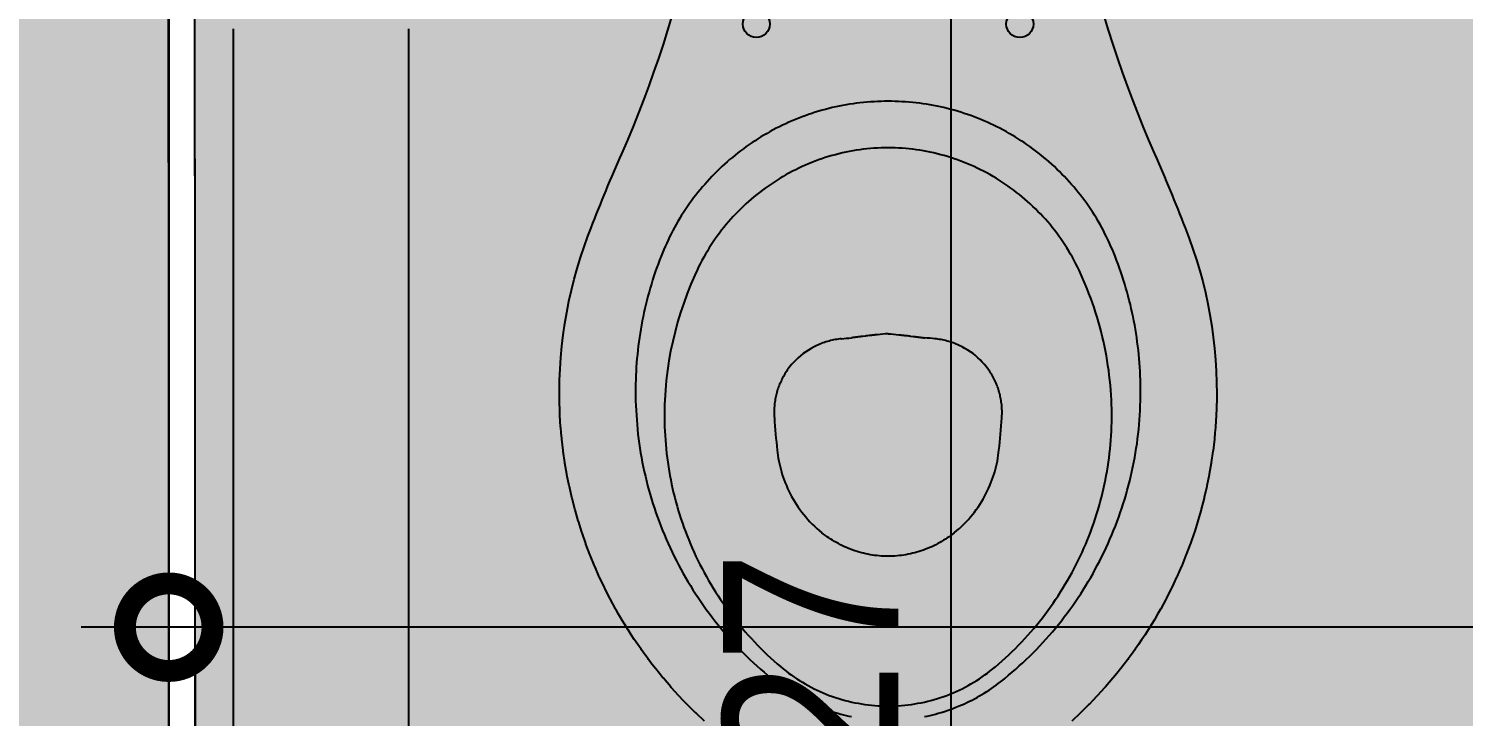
# Model space of a CAD drawing. Header units: metres. Extents: x -23 to 570, y -54 to 184.
# Drawn here: x 14.87 to 15.688, y 51.676 to 52.069 of the extents above; entities that cross this region are included whole.
import ezdxf
from ezdxf.xclip import XClip

# ---------------------------------------------------------------- set-up
doc = ezdxf.new("R2010")
doc.units = ezdxf.units.M
doc.header["$XCLIPFRAME"] = 0
doc.header["$PDMODE"] = 35
doc.linetypes.add('PUC$0$DASHEDX2', pattern=[1.5, 1, -0.5])
doc.linetypes.add('PUC$0$HIDDEN2', pattern=[0.1875, 0.125, -0.0625])
for name, color, linetype in [('4', 2, 'Continuous'), ('ARQ-DIM', 2, 'Continuous'), ('PUC$0$ARQ-ALV ACAB', 4, 'Continuous'), ('PUC$0$ARQ-ALV OSSO', 5, 'Continuous'), ('PUC$0$ARQ-HID', 7, 'Continuous'), ('PUC$0$ARQ-PRJ', 7, 'PUC$0$DASHEDX2')]:
    doc.layers.add(name, color=color, linetype=linetype)
doc.layers.add('PUC$0$ARQ-FORRO', color=9, linetype='Continuous', lineweight=5)
doc.styles.add('Adesa', font='ARIALN.TTF')
doc.dimstyles.new('ADESA 1-0050', dxfattribs={"dimtxt": 0.1, "dimasz": 0.1, "dimexe": 0.05, "dimexo": 0.05, "dimgap": 0.03, "dimtad": 1, "dimdec": 1, "dimlfac": 100, "dimzin": 12, "dimtxsty": 'Adesa', "dimblk": 'DOTSMALL', "dimcen": 1, "dimdle": 0.05, "dimclrd": 1, "dimclre": 1, "dimclrt": 256, "dimazin": 3, "dimtm": 1e-09, "dimtfac": 1, "dimtdec": 1, "dimtmove": 1, "dimatfit": 0, "dimldrblk": 'DOTSMALL', "dimfxl": 0.8, "dimtvp": 2, "dimtolj": 1, "dimtzin": 0, "dimarcsym": 0})

# ---------------------------------------------------------------- blocks, each defined once
blk = doc.blocks.new('_DotSmall')
at = {"color": 0, "linetype": 'ByBlock', "const_width": 0.5}
blk.add_lwpolyline([(-0.0625, 0, 1), (0.0625, 0, 1)], format="xyb", close=True, dxfattribs=at)
blk = doc.blocks.new('*D1181')
at = {"layer": 'ARQ-DIM', "color": 1, "lineweight": -2, "transparency": 16777216}
for p, q in [((14.94975, 51.97994), (14.94975, 51.67735)), ((17.10013, 51.97995), (17.10013, 51.67735)), ((17.15013, 51.72735), (14.89975, 51.72735))]:
    blk.add_line(p, q, dxfattribs=at)
at = {"layer": 'Defpoints', "color": 0, "transparency": 16777216}
for p in [(14.94975, 52.02994, 0), (17.10013, 52.02995, 0), (14.94975, 51.72735)]:
    blk.add_point(p, dxfattribs=at)
at = {"layer": 'ARQ-DIM', "color": 1, "lineweight": -2, "transparency": 16777216, "xscale": 0.1, "yscale": 0.1, "zscale": 0.1, "rotation": 180}
blk.add_blockref('_DotSmall', (14.94975, 51.72735), dxfattribs=at)
at = {"layer": 'ARQ-DIM', "color": 1, "lineweight": -2, "transparency": 16777216, "xscale": 0.1, "yscale": 0.1, "zscale": 0.1}
blk.add_blockref('_DotSmall', (17.10013, 51.72735), dxfattribs=at)
at = {"layer": 'ARQ-DIM', "transparency": 16777216, "insert": (16.02494, 51.80841), "char_height": 0.1, "attachment_point": 5, "style": 'Adesa'}
blk.add_mtext('\\A1;215', dxfattribs=at)
blk = doc.blocks.new('*D1337')
at = {"layer": 'ARQ-DIM', "color": 1, "lineweight": -2, "transparency": 16777216}
for p, q in [((15.39624, 50.99033), (15.39624, 52.36006)), ((15.25115, 52.31006), (15.44624, 52.31006)), ((15.25115, 51.04033), (15.44624, 51.04033))]:
    blk.add_line(p, q, dxfattribs=at)
at = {"layer": 'Defpoints', "color": 0, "transparency": 16777216}
for p in [(15.20115, 52.31006, 0), (15.39624, 52.31006), (15.20115, 51.04033)]:
    blk.add_point(p, dxfattribs=at)
at = {"layer": 'ARQ-DIM', "color": 1, "lineweight": -2, "transparency": 16777216, "xscale": 0.1, "yscale": 0.1, "zscale": 0.1}
for p, rotation in [((15.39624, 52.31006), 90), ((15.39624, 51.04033), 270)]:
    blk.add_blockref('_DotSmall', p, dxfattribs=dict(at, rotation=rotation))
at = {"layer": 'ARQ-DIM', "transparency": 16777216, "insert": (15.31604, 51.67519), "char_height": 0.1, "attachment_point": 5, "rotation": 90, "style": 'Adesa'}
blk.add_mtext('\\A1;127', dxfattribs=at)
blk = doc.blocks.new('PUC$0$ARQ-HID-BACIA CX')
for points in [[(-0.21715, 0.12313), (-0.22532, 0.12562), (-0.23351, 0.12822), (-0.24148, 0.13086), (-0.24931, 0.13356), (-0.25707, 0.13635), (-0.26479, 0.13922), (-0.27251, 0.14221), (-0.28026, 0.14532), (-0.28804, 0.14857), (-0.29584, 0.15194, 0.011149), (-0.33812, 0.16943), (-0.34416, 0.17175), (-0.35027, 0.17392), (-0.35642, 0.17593), (-0.36262, 0.17778), (-0.36886, 0.17948), (-0.37514, 0.18101), (-0.38146, 0.18239), (-0.38782, 0.1836), (-0.3942, 0.18465), (-0.40061, 0.18554), (-0.40704, 0.18627), (-0.4135, 0.18683), (-0.41997, 0.18723), (-0.42645, 0.18746), (-0.43294, 0.18753), (-0.43806, 0.18747), (-0.43843, 0.18746), (-0.44165, 0.18736), (-0.44488, 0.18723), (-0.44526, 0.18721), (-0.4517, 0.1868), (-0.45207, 0.18677), (-0.45528, 0.1865), (-0.4585, 0.18619), (-0.45888, 0.18615), (-0.46528, 0.1854), (-0.46566, 0.18535), (-0.47204, 0.18442), (-0.47243, 0.18436), (-0.47878, 0.18326), (-0.47915, 0.18319), (-0.48548, 0.18191), (-0.48586, 0.18183), (-0.49214, 0.18039), (-0.49251, 0.1803), (-0.49875, 0.17869), (-0.49913, 0.17858), (-0.50533, 0.1768), (-0.5057, 0.17669), (-0.51184, 0.17475), (-0.51221, 0.17462), (-0.5183, 0.17251), (-0.51866, 0.17238), (-0.5247, 0.1701), (-0.52506, 0.16996), (-0.53103, 0.16752), (-0.53138, 0.16737), (-0.5373, 0.16477), (-0.53764, 0.16461), (-0.54348, 0.16185), (-0.54381, 0.16169), (-0.54671, 0.16024), (-0.54959, 0.15876), (-0.54991, 0.15859), (-0.55561, 0.15552), (-0.55592, 0.15534), (-0.55874, 0.15374), (-0.56154, 0.15211), (-0.56185, 0.15192), (-0.56462, 0.15025), (-0.56738, 0.14854), (-0.56767, 0.14835), (-0.57041, 0.1466), (-0.57312, 0.14482), (-0.57341, 0.14462), (-0.5761, 0.1428), (-0.57876, 0.14094), (-0.57904, 0.14074), (-0.58168, 0.13884), (-0.58429, 0.13691), (-0.58457, 0.1367), (-0.58716, 0.13474), (-0.58971, 0.13274), (-0.58999, 0.13252), (-0.59252, 0.13049), (-0.59502, 0.12842), (-0.5953, 0.1282), (-0.60022, 0.12397), (-0.60048, 0.12373), (-0.60529, 0.11937), (-0.60554, 0.11913), (-0.6079, 0.1169), (-0.61024, 0.11464), (-0.61049, 0.11439), (-0.61505, 0.10978), (-0.6153, 0.10953), (-0.61974, 0.1048)], [(-0.61974, -0.1048), (-0.6153, -0.10953), (-0.61505, -0.10978), (-0.61049, -0.11439), (-0.61024, -0.11464), (-0.6079, -0.1169), (-0.60554, -0.11913), (-0.60529, -0.11937), (-0.60048, -0.12373), (-0.60022, -0.12397), (-0.5953, -0.1282), (-0.59502, -0.12842), (-0.59252, -0.13049), (-0.58999, -0.13252), (-0.58971, -0.13274), (-0.58716, -0.13474), (-0.58457, -0.1367), (-0.58429, -0.13691), (-0.58168, -0.13884), (-0.57904, -0.14074), (-0.57876, -0.14094), (-0.5761, -0.1428), (-0.57341, -0.14462), (-0.57312, -0.14482), (-0.57041, -0.1466), (-0.56767, -0.14835), (-0.56738, -0.14854), (-0.56462, -0.15025), (-0.56185, -0.15192), (-0.56154, -0.15211), (-0.55874, -0.15374), (-0.55592, -0.15534), (-0.55561, -0.15552), (-0.54991, -0.15859), (-0.54959, -0.15876), (-0.54671, -0.16024), (-0.54381, -0.16169), (-0.54348, -0.16185), (-0.53764, -0.16461), (-0.5373, -0.16477), (-0.53138, -0.16737), (-0.53103, -0.16752), (-0.52506, -0.16996), (-0.5247, -0.1701), (-0.51866, -0.17238), (-0.5183, -0.17251), (-0.51221, -0.17462), (-0.51184, -0.17475), (-0.5057, -0.17669), (-0.50533, -0.1768), (-0.49913, -0.17858), (-0.49875, -0.17869), (-0.49251, -0.1803), (-0.49214, -0.18039), (-0.48586, -0.18183), (-0.48548, -0.18191), (-0.47915, -0.18319), (-0.47878, -0.18326), (-0.47243, -0.18436), (-0.47204, -0.18442), (-0.46566, -0.18535), (-0.46528, -0.1854), (-0.45888, -0.18615), (-0.4585, -0.18619), (-0.45528, -0.1865), (-0.45207, -0.18677), (-0.4517, -0.1868), (-0.44526, -0.18721), (-0.44488, -0.18723), (-0.44165, -0.18736), (-0.43843, -0.18746), (-0.43806, -0.18747), (-0.43155, -0.18753), (-0.42506, -0.18742), (-0.41858, -0.18716), (-0.41211, -0.18672), (-0.40566, -0.18612), (-0.39923, -0.18536), (-0.39282, -0.18444), (-0.38645, -0.18335), (-0.3801, -0.18211), (-0.37379, -0.1807), (-0.36751, -0.17913), (-0.36128, -0.1774), (-0.35509, -0.17551), (-0.34895, -0.17347), (-0.34286, -0.17126), (-0.33812, -0.16942, 0.011149), (-0.29584, -0.15194), (-0.28804, -0.14857), (-0.28026, -0.14532), (-0.27251, -0.14221), (-0.26479, -0.13922), (-0.25707, -0.13635), (-0.24931, -0.13356), (-0.24148, -0.13086), (-0.23351, -0.12822), (-0.22532, -0.12562), (-0.21715, -0.12313)], [(-0.5122, 0.03777), (-0.51097, 0.03926), (-0.50976, 0.04065), (-0.50852, 0.042), (-0.50724, 0.04331), (-0.50593, 0.04458), (-0.50459, 0.04581), (-0.50323, 0.047), (-0.50184, 0.04815), (-0.50042, 0.04926), (-0.49898, 0.05033), (-0.49753, 0.05135), (-0.49605, 0.05233), (-0.49455, 0.05328), (-0.49304, 0.05417), (-0.49152, 0.05503), (-0.48999, 0.05584), (-0.48844, 0.05661), (-0.48689, 0.05734), (-0.48534, 0.05802), (-0.48377, 0.05866), (-0.48221, 0.05926), (-0.48064, 0.05982), (-0.47908, 0.06034), (-0.47751, 0.06082), (-0.47595, 0.06126), (-0.47439, 0.06166), (-0.47283, 0.06202), (-0.47128, 0.06234), (-0.46974, 0.06262), (-0.4682, 0.06287), (-0.46667, 0.06309), (-0.46513, 0.06327, -0.008966), (-0.44664, 0.06489, -0.016113), (-0.44358, 0.06501), (-0.4426, 0.065), (-0.44175, 0.06498), (-0.44091, 0.06494), (-0.44008, 0.06488), (-0.43925, 0.06481), (-0.43843, 0.06472), (-0.43762, 0.06461), (-0.43681, 0.06449), (-0.43601, 0.06436), (-0.43521, 0.06421), (-0.43441, 0.06404), (-0.43363, 0.06386), (-0.43284, 0.06367), (-0.43207, 0.06346), (-0.43129, 0.06323), (-0.43052, 0.063), (-0.42976, 0.06274), (-0.429, 0.06247), (-0.42824, 0.06219), (-0.42749, 0.06189), (-0.42674, 0.06157), (-0.426, 0.06124), (-0.42525, 0.0609), (-0.42452, 0.06054), (-0.42378, 0.06016), (-0.42305, 0.05976), (-0.42232, 0.05935), (-0.42159, 0.05892), (-0.42087, 0.05847), (-0.42015, 0.058), (-0.41943, 0.05751), (-0.4187, 0.057), (-0.41736, 0.05598), (-0.41604, 0.0549), (-0.41475, 0.05374), (-0.4135, 0.05252), (-0.41228, 0.05123), (-0.41111, 0.04987), (-0.40999, 0.04845), (-0.40892, 0.04698), (-0.40791, 0.04545), (-0.40696, 0.04387), (-0.40608, 0.04225), (-0.40527, 0.04059), (-0.40489, 0.03975), (-0.40453, 0.0389), (-0.40419, 0.03804), (-0.40387, 0.03718), (-0.40357, 0.03631), (-0.40328, 0.03544), (-0.40302, 0.03457), (-0.40277, 0.0337), (-0.40254, 0.03282), (-0.40234, 0.03195), (-0.40215, 0.03107), (-0.40198, 0.0302), (-0.40183, 0.02933), (-0.4017, 0.02846), (-0.40159, 0.0276), (-0.40149, 0.02671, -0.000598), (-0.40092, 0.02094)], [(-0.39861, 0, 0.006359), (-0.39916, 0.00607), (-0.39919, 0.00636), (-0.39922, 0.00664), (-0.39928, 0.00718), (-0.39931, 0.00746), (-0.39934, 0.00773), (-0.39941, 0.00829), (-0.39944, 0.00857), (-0.3995, 0.00912), (-0.39954, 0.0094), (-0.3996, 0.00997), (-0.39964, 0.01025), (-0.39971, 0.01083), (-0.39982, 0.01169), (-0.39989, 0.01228), (-0.39997, 0.01288), (-0.40016, 0.01436), (-0.40028, 0.01536), (-0.40035, 0.01588), (-0.40041, 0.01639), (-0.40047, 0.01691), (-0.40053, 0.0174), (-0.40059, 0.01789), (-0.40065, 0.01839), (-0.4007, 0.01889), (-0.40076, 0.01939), (-0.40081, 0.0199), (-0.40087, 0.02042), (-0.40092, 0.02094)], [(-0.39861, 0, -0.006359), (-0.39916, -0.00607), (-0.39919, -0.00636), (-0.39922, -0.00664), (-0.39928, -0.00718), (-0.39931, -0.00746), (-0.39934, -0.00773), (-0.39941, -0.00829), (-0.39944, -0.00857), (-0.3995, -0.00912), (-0.39954, -0.0094), (-0.3996, -0.00997), (-0.39964, -0.01025), (-0.39971, -0.01083), (-0.39982, -0.01169), (-0.39989, -0.01228), (-0.39997, -0.01288), (-0.40016, -0.01436), (-0.40028, -0.01536), (-0.40035, -0.01588), (-0.40041, -0.01639), (-0.40047, -0.01691), (-0.40053, -0.0174), (-0.40059, -0.01789), (-0.40065, -0.01839), (-0.4007, -0.01889), (-0.40076, -0.01939), (-0.40081, -0.0199), (-0.40087, -0.02042), (-0.40092, -0.02094)], [(-0.40149, -0.02671, 0.000598), (-0.40092, -0.02094)], [(-0.40149, -0.02671), (-0.40159, -0.0276), (-0.4017, -0.02846), (-0.40183, -0.02933), (-0.40198, -0.0302), (-0.40215, -0.03107), (-0.40234, -0.03195), (-0.40254, -0.03282), (-0.40277, -0.0337), (-0.40302, -0.03457), (-0.40328, -0.03544), (-0.40357, -0.03631), (-0.40387, -0.03718), (-0.40419, -0.03804), (-0.40453, -0.0389), (-0.40489, -0.03975), (-0.40527, -0.04059), (-0.40608, -0.04225), (-0.40696, -0.04387), (-0.40791, -0.04545), (-0.40892, -0.04698), (-0.40999, -0.04845), (-0.41111, -0.04987), (-0.41228, -0.05123), (-0.4135, -0.05252), (-0.41475, -0.05374), (-0.41604, -0.0549), (-0.41736, -0.05598), (-0.4187, -0.057), (-0.41943, -0.05751), (-0.42015, -0.058), (-0.42087, -0.05847), (-0.42159, -0.05892), (-0.42232, -0.05935), (-0.42305, -0.05976), (-0.42378, -0.06016), (-0.42452, -0.06054), (-0.42525, -0.0609), (-0.426, -0.06124), (-0.42674, -0.06157), (-0.42749, -0.06189), (-0.42824, -0.06219), (-0.429, -0.06247), (-0.42976, -0.06274), (-0.43052, -0.063), (-0.43129, -0.06323), (-0.43207, -0.06346), (-0.43284, -0.06367), (-0.43363, -0.06386), (-0.43441, -0.06404), (-0.43521, -0.06421), (-0.43601, -0.06436), (-0.43681, -0.06449), (-0.43762, -0.06461), (-0.43843, -0.06472), (-0.43925, -0.06481), (-0.44008, -0.06488), (-0.44091, -0.06494), (-0.44175, -0.06498), (-0.4426, -0.065), (-0.44358, -0.06501, -0.016113), (-0.44664, -0.06489, -0.008966), (-0.46513, -0.06327), (-0.46667, -0.06309), (-0.4682, -0.06287), (-0.46974, -0.06262), (-0.47128, -0.06234), (-0.47283, -0.06202), (-0.47439, -0.06166), (-0.47595, -0.06126), (-0.47751, -0.06082), (-0.47908, -0.06034), (-0.48064, -0.05982), (-0.48221, -0.05926), (-0.48377, -0.05866), (-0.48534, -0.05802), (-0.48689, -0.05734), (-0.48844, -0.05661), (-0.48999, -0.05584), (-0.49152, -0.05503), (-0.49304, -0.05417), (-0.49455, -0.05328), (-0.49605, -0.05233), (-0.49753, -0.05135), (-0.49898, -0.05033), (-0.50042, -0.04926), (-0.50184, -0.04815), (-0.50323, -0.047), (-0.50459, -0.04581), (-0.50593, -0.04458), (-0.50724, -0.04331), (-0.50852, -0.042), (-0.50976, -0.04065), (-0.51097, -0.03926), (-0.5122, -0.03777)]]:
    blk.add_lwpolyline(points, format="xyb")
for points in [[(-0.61719, 0.02078), (-0.61686, 0.02236), (-0.61651, 0.02392), (-0.61613, 0.02548), (-0.61573, 0.02704), (-0.6153, 0.02859), (-0.61483, 0.03021), (-0.61424, 0.0321), (-0.61351, 0.03429), (-0.6127, 0.03657), (-0.61187, 0.03871), (-0.61112, 0.04055), (-0.61046, 0.0421), (-0.60981, 0.04357), (-0.60913, 0.04502), (-0.60843, 0.04647), (-0.60771, 0.04791), (-0.60696, 0.04933), (-0.6062, 0.05074), (-0.60541, 0.05214), (-0.6046, 0.05353), (-0.60377, 0.05491), (-0.60292, 0.05627), (-0.60206, 0.05762), (-0.60116, 0.05896), (-0.60025, 0.06028), (-0.59931, 0.06159), (-0.59835, 0.06288), (-0.59736, 0.06416), (-0.59636, 0.06544), (-0.59537, 0.0667), (-0.59359, 0.06875), (-0.59182, 0.07079), (-0.59003, 0.07282), (-0.58823, 0.07485), (-0.58641, 0.07685), (-0.58456, 0.07884), (-0.58268, 0.0808), (-0.58078, 0.08273), (-0.57884, 0.08463), (-0.57687, 0.0865), (-0.57488, 0.08834), (-0.57286, 0.09016), (-0.57083, 0.09195), (-0.56876, 0.09372), (-0.56668, 0.09546), (-0.56458, 0.09717), (-0.56246, 0.09886), (-0.56031, 0.10052), (-0.55814, 0.10216), (-0.55596, 0.10377), (-0.55375, 0.10534), (-0.55152, 0.10689), (-0.54928, 0.10842), (-0.54701, 0.10991), (-0.54472, 0.11137), (-0.54242, 0.1128), (-0.5401, 0.11421), (-0.53775, 0.11558), (-0.5354, 0.11692), (-0.53302, 0.11824), (-0.53063, 0.11952), (-0.52822, 0.12077), (-0.5258, 0.122), (-0.52336, 0.12319), (-0.52091, 0.12435), (-0.51844, 0.12547), (-0.51596, 0.12657), (-0.51346, 0.12763), (-0.51095, 0.12867), (-0.50843, 0.12967), (-0.50589, 0.13064), (-0.50334, 0.13157), (-0.50078, 0.13247), (-0.49821, 0.13334), (-0.49563, 0.13418), (-0.49304, 0.13498), (-0.49043, 0.13575), (-0.48782, 0.13649), (-0.4852, 0.13719), (-0.48257, 0.13786), (-0.47993, 0.13849), (-0.47728, 0.1391), (-0.47463, 0.13967), (-0.47197, 0.14021), (-0.4693, 0.14071), (-0.46663, 0.14119), (-0.46395, 0.14162), (-0.46126, 0.14202), (-0.45857, 0.14238), (-0.45588, 0.1427), (-0.45318, 0.14297), (-0.45047, 0.14321), (-0.44777, 0.14341), (-0.44506, 0.14359), (-0.44235, 0.14375), (-0.43964, 0.14389), (-0.43693, 0.14403), (-0.43451, 0.14406), (-0.4321, 0.14408), (-0.42969, 0.14408), (-0.42728, 0.14405), (-0.42487, 0.14399), (-0.42246, 0.1439), (-0.42005, 0.14378), (-0.41764, 0.14364), (-0.41523, 0.14347), (-0.41283, 0.14327), (-0.41042, 0.14304), (-0.40803, 0.14279), (-0.40563, 0.14251), (-0.40324, 0.1422), (-0.40085, 0.14186), (-0.39846, 0.1415), (-0.39608, 0.14111), (-0.3937, 0.14069), (-0.39133, 0.14025), (-0.38897, 0.13978), (-0.38661, 0.13928), (-0.38425, 0.13876), (-0.3819, 0.13821), (-0.37956, 0.13763), (-0.37722, 0.13702), (-0.37489, 0.13639), (-0.37257, 0.13573), (-0.37026, 0.13505), (-0.36795, 0.13434), (-0.36565, 0.13361), (-0.36336, 0.13284), (-0.36109, 0.13205), (-0.35882, 0.13123), (-0.35656, 0.13038), (-0.3543, 0.12953), (-0.35246, 0.12874), (-0.35062, 0.12794), (-0.34878, 0.12713), (-0.34695, 0.12631), (-0.34512, 0.12547), (-0.34331, 0.12462), (-0.34151, 0.12374), (-0.33972, 0.12283), (-0.33794, 0.12189), (-0.33619, 0.12092), (-0.33445, 0.11992), (-0.33272, 0.11889), (-0.33102, 0.11783), (-0.32933, 0.11675), (-0.32765, 0.11564), (-0.32599, 0.11451), (-0.32435, 0.11335), (-0.32273, 0.11217), (-0.32112, 0.11097), (-0.31952, 0.10975), (-0.31795, 0.10851), (-0.31639, 0.10724), (-0.31485, 0.10595), (-0.31333, 0.10464), (-0.31183, 0.10331), (-0.31035, 0.10196), (-0.30888, 0.10058), (-0.30744, 0.09918), (-0.30602, 0.09777), (-0.30462, 0.09633), (-0.30324, 0.09487), (-0.30188, 0.09339), (-0.30055, 0.09189), (-0.29923, 0.09038), (-0.29794, 0.08884), (-0.29667, 0.08729), (-0.29542, 0.08572), (-0.29419, 0.08413), (-0.29299, 0.08252), (-0.29181, 0.08089), (-0.29065, 0.07925), (-0.28952, 0.07759), (-0.28841, 0.07592), (-0.28733, 0.07423), (-0.28627, 0.07252), (-0.28523, 0.0708), (-0.28423, 0.06907), (-0.28324, 0.06732), (-0.28228, 0.06555), (-0.28135, 0.06378), (-0.28044, 0.06199), (-0.27956, 0.06018), (-0.2787, 0.05837), (-0.27787, 0.05654), (-0.27707, 0.0547), (-0.27629, 0.05285), (-0.27554, 0.05098), (-0.27482, 0.04911), (-0.27413, 0.04723), (-0.27346, 0.04533), (-0.27282, 0.04343), (-0.27221, 0.04152), (-0.27163, 0.0396), (-0.27107, 0.03767), (-0.27054, 0.03573), (-0.27003, 0.03379), (-0.26955, 0.03184), (-0.2691, 0.02988), (-0.26868, 0.02792), (-0.26828, 0.02595), (-0.26792, 0.02398), (-0.26759, 0.02199), (-0.26729, 0.02001), (-0.26702, 0.01802), (-0.2668, 0.01603), (-0.2666, 0.01403), (-0.26644, 0.01203), (-0.2663, 0.01003), (-0.26619, 0.00802), (-0.26609, 0.00602), (-0.26601, 0.00401), (-0.26593, 0.00201), (-0.26586, 0), (-0.26593, -0.00201), (-0.26601, -0.00401), (-0.26609, -0.00602), (-0.26619, -0.00802), (-0.2663, -0.01003), (-0.26644, -0.01203), (-0.2666, -0.01403), (-0.2668, -0.01603), (-0.26702, -0.01802), (-0.26729, -0.02001), (-0.26759, -0.02199), (-0.26792, -0.02398), (-0.26828, -0.02595), (-0.26868, -0.02792), (-0.2691, -0.02988), (-0.26955, -0.03184), (-0.27003, -0.03379), (-0.27054, -0.03573), (-0.27107, -0.03767), (-0.27163, -0.0396), (-0.27221, -0.04152), (-0.27282, -0.04343), (-0.27346, -0.04533), (-0.27413, -0.04723), (-0.27482, -0.04911), (-0.27554, -0.05098), (-0.27629, -0.05285), (-0.27707, -0.0547), (-0.27787, -0.05654), (-0.2787, -0.05837), (-0.27956, -0.06018), (-0.28044, -0.06199), (-0.28135, -0.06378), (-0.28228, -0.06555), (-0.28324, -0.06732), (-0.28423, -0.06907), (-0.28523, -0.0708), (-0.28627, -0.07252), (-0.28733, -0.07423), (-0.28841, -0.07592), (-0.28952, -0.07759), (-0.29065, -0.07925), (-0.29181, -0.08089), (-0.29299, -0.08252), (-0.29419, -0.08413), (-0.29542, -0.08572), (-0.29667, -0.08729), (-0.29794, -0.08884), (-0.29923, -0.09038), (-0.30055, -0.09189), (-0.30188, -0.09339), (-0.30324, -0.09487), (-0.30462, -0.09633), (-0.30602, -0.09777), (-0.30744, -0.09918), (-0.30888, -0.10058), (-0.31035, -0.10196), (-0.31183, -0.10331), (-0.31333, -0.10464), (-0.31485, -0.10595), (-0.31639, -0.10724), (-0.31795, -0.10851), (-0.31952, -0.10975), (-0.32112, -0.11097), (-0.32273, -0.11217), (-0.32435, -0.11335), (-0.32599, -0.11451), (-0.32765, -0.11564), (-0.32933, -0.11675), (-0.33102, -0.11783), (-0.33272, -0.11889), (-0.33445, -0.11992), (-0.33619, -0.12092), (-0.33794, -0.12189), (-0.33972, -0.12283), (-0.34151, -0.12374), (-0.34331, -0.12462), (-0.34512, -0.12547), (-0.34695, -0.12631), (-0.34878, -0.12713), (-0.35062, -0.12794), (-0.35246, -0.12874), (-0.3543, -0.12953), (-0.35656, -0.13038), (-0.35882, -0.13123), (-0.36109, -0.13205), (-0.36336, -0.13284), (-0.36565, -0.13361), (-0.36795, -0.13434), (-0.37026, -0.13505), (-0.37257, -0.13573), (-0.37489, -0.13639), (-0.37722, -0.13702), (-0.37956, -0.13763), (-0.3819, -0.13821), (-0.38425, -0.13876), (-0.38661, -0.13928), (-0.38897, -0.13978), (-0.39133, -0.14025), (-0.3937, -0.14069), (-0.39608, -0.14111), (-0.39846, -0.1415), (-0.40085, -0.14186), (-0.40324, -0.1422), (-0.40563, -0.14251), (-0.40803, -0.14279), (-0.41042, -0.14304), (-0.41283, -0.14327), (-0.41523, -0.14347), (-0.41764, -0.14364), (-0.42005, -0.14378), (-0.42246, -0.1439), (-0.42487, -0.14399), (-0.42728, -0.14405), (-0.42969, -0.14408), (-0.4321, -0.14408), (-0.43451, -0.14406), (-0.43693, -0.14403), (-0.43964, -0.14389), (-0.44235, -0.14375), (-0.44506, -0.14359), (-0.44777, -0.14341), (-0.45047, -0.14321), (-0.45318, -0.14297), (-0.45588, -0.1427), (-0.45857, -0.14238), (-0.46126, -0.14202), (-0.46395, -0.14162), (-0.46663, -0.14119), (-0.4693, -0.14071), (-0.47197, -0.14021), (-0.47463, -0.13967), (-0.47728, -0.1391), (-0.47993, -0.13849), (-0.48257, -0.13786), (-0.4852, -0.13719), (-0.48782, -0.13649), (-0.49043, -0.13575), (-0.49304, -0.13498), (-0.49563, -0.13418), (-0.49821, -0.13334), (-0.50078, -0.13247), (-0.50334, -0.13157), (-0.50589, -0.13064), (-0.50843, -0.12967), (-0.51095, -0.12867), (-0.51346, -0.12763), (-0.51596, -0.12657), (-0.51844, -0.12547), (-0.52091, -0.12435), (-0.52336, -0.12319), (-0.5258, -0.122), (-0.52822, -0.12077), (-0.53063, -0.11952), (-0.53302, -0.11824), (-0.5354, -0.11692), (-0.53775, -0.11558), (-0.5401, -0.11421), (-0.54242, -0.1128), (-0.54472, -0.11137), (-0.54701, -0.10991), (-0.54928, -0.10842), (-0.55152, -0.10689), (-0.55375, -0.10534), (-0.55596, -0.10377), (-0.55814, -0.10216), (-0.56031, -0.10052), (-0.56246, -0.09886), (-0.56458, -0.09717), (-0.56668, -0.09546), (-0.56876, -0.09372), (-0.57083, -0.09195), (-0.57286, -0.09016), (-0.57488, -0.08834), (-0.57687, -0.0865), (-0.57884, -0.08463), (-0.58078, -0.08273), (-0.58268, -0.0808), (-0.58456, -0.07884), (-0.58641, -0.07685), (-0.58823, -0.07485), (-0.59003, -0.07282), (-0.59182, -0.07079), (-0.59359, -0.06875), (-0.59537, -0.0667), (-0.59636, -0.06544), (-0.59736, -0.06416), (-0.59835, -0.06288), (-0.59931, -0.06159), (-0.60025, -0.06028), (-0.60116, -0.05896), (-0.60206, -0.05762), (-0.60292, -0.05627), (-0.60377, -0.05491), (-0.6046, -0.05353), (-0.60541, -0.05214), (-0.6062, -0.05074), (-0.60696, -0.04933), (-0.60771, -0.04791), (-0.60843, -0.04647), (-0.60913, -0.04502), (-0.60981, -0.04357), (-0.61046, -0.0421), (-0.61112, -0.04055), (-0.61187, -0.03871), (-0.6127, -0.03657), (-0.61351, -0.03429), (-0.61424, -0.0321), (-0.61483, -0.03021), (-0.6153, -0.02859), (-0.61573, -0.02704), (-0.61613, -0.02548), (-0.61651, -0.02392), (-0.61686, -0.02236), (-0.61719, -0.02078)], [(-0.5122, 0.03778), (-0.51298, 0.03678), (-0.51373, 0.03579), (-0.51446, 0.03478), (-0.51517, 0.03375), (-0.51587, 0.0327), (-0.51654, 0.03164), (-0.5172, 0.03055), (-0.51784, 0.02946), (-0.51845, 0.02834), (-0.51905, 0.02721), (-0.51962, 0.02606), (-0.52017, 0.02491), (-0.52069, 0.02373), (-0.52119, 0.02255), (-0.52167, 0.02135), (-0.52211, 0.02015), (-0.52254, 0.01893), (-0.52293, 0.01771), (-0.5233, 0.01647), (-0.52365, 0.01523), (-0.52396, 0.01399), (-0.52425, 0.01274), (-0.52452, 0.01148), (-0.52475, 0.01022), (-0.52496, 0.00895), (-0.52514, 0.00769), (-0.52529, 0.00642), (-0.52541, 0.00515), (-0.52551, 0.00387), (-0.52558, 0.0026), (-0.52562, 0.00132), (-0.52564, 0), (-0.52562, -0.00132), (-0.52558, -0.0026), (-0.52551, -0.00387), (-0.52541, -0.00515), (-0.52529, -0.00642), (-0.52514, -0.00769), (-0.52496, -0.00895), (-0.52475, -0.01022), (-0.52452, -0.01148), (-0.52425, -0.01274), (-0.52396, -0.01399), (-0.52365, -0.01523), (-0.5233, -0.01647), (-0.52293, -0.01771), (-0.52254, -0.01893), (-0.52211, -0.02015), (-0.52167, -0.02135), (-0.52119, -0.02255), (-0.52069, -0.02373), (-0.52017, -0.02491), (-0.51962, -0.02606), (-0.51905, -0.02721), (-0.51845, -0.02834), (-0.51784, -0.02946), (-0.5172, -0.03055), (-0.51654, -0.03164), (-0.51587, -0.0327), (-0.51517, -0.03375), (-0.51446, -0.03478), (-0.51373, -0.03579), (-0.51298, -0.03678), (-0.5122, -0.03778)]]:
    blk.add_lwpolyline(points)
blk.add_lwpolyline([(-0.58873, 0.06124), (-0.58704, 0.0632), (-0.58533, 0.06514), (-0.58359, 0.06705), (-0.58182, 0.06894), (-0.58003, 0.07081), (-0.57821, 0.07265), (-0.57637, 0.07446), (-0.5745, 0.07625), (-0.57261, 0.07801), (-0.5707, 0.07975), (-0.56876, 0.08146), (-0.5668, 0.08314), (-0.56482, 0.0848), (-0.56282, 0.08642), (-0.56079, 0.08802), (-0.55875, 0.0896), (-0.55668, 0.09114), (-0.55459, 0.09265), (-0.55248, 0.09414), (-0.55035, 0.09559), (-0.5482, 0.09702), (-0.54604, 0.09841), (-0.54385, 0.09978), (-0.54165, 0.10112), (-0.53943, 0.10242), (-0.53719, 0.10369), (-0.53493, 0.10493), (-0.53266, 0.10615), (-0.53038, 0.10732), (-0.52808, 0.10847), (-0.52576, 0.10959), (-0.52343, 0.11067), (-0.52108, 0.11172), (-0.51872, 0.11274), (-0.51635, 0.11372), (-0.51397, 0.11467), (-0.51157, 0.11559), (-0.50917, 0.11648), (-0.50675, 0.11733), (-0.50432, 0.11815), (-0.50188, 0.11893), (-0.49943, 0.11968), (-0.49697, 0.1204), (-0.49451, 0.12109), (-0.49203, 0.12174), (-0.48955, 0.12235), (-0.48706, 0.12293), (-0.48456, 0.12348), (-0.48206, 0.12399), (-0.47955, 0.12447), (-0.47704, 0.12492), (-0.47452, 0.12533), (-0.472, 0.12571), (-0.46947, 0.12605), (-0.46694, 0.12636), (-0.46441, 0.12663), (-0.46187, 0.12687), (-0.45934, 0.12707), (-0.4568, 0.12725), (-0.45426, 0.12738), (-0.45172, 0.12749), (-0.44918, 0.12756), (-0.44664, 0.12759), (-0.44411, 0.12759), (-0.44157, 0.12756), (-0.43904, 0.12749), (-0.4365, 0.12739), (-0.43356, 0.12724), (-0.43075, 0.12704), (-0.42795, 0.12681), (-0.42515, 0.12654), (-0.42234, 0.12622), (-0.41954, 0.12586), (-0.41675, 0.12546), (-0.41396, 0.12502), (-0.41117, 0.12454), (-0.40838, 0.12402), (-0.40561, 0.12346), (-0.40283, 0.12285), (-0.40007, 0.12221), (-0.39731, 0.12152), (-0.39456, 0.1208), (-0.39182, 0.12003), (-0.38908, 0.11922), (-0.38636, 0.11838), (-0.38364, 0.11749), (-0.38094, 0.11656), (-0.37824, 0.1156), (-0.37556, 0.11459), (-0.37289, 0.11354), (-0.37023, 0.11246), (-0.36759, 0.11133), (-0.36496, 0.11017), (-0.36234, 0.10897), (-0.36048, 0.10807), (-0.35863, 0.10713), (-0.3568, 0.10617), (-0.35499, 0.10518), (-0.35319, 0.10416), (-0.35142, 0.10311), (-0.34966, 0.10203), (-0.34792, 0.10092), (-0.34621, 0.09978), (-0.34451, 0.09862), (-0.34284, 0.09743), (-0.34118, 0.09621), (-0.33955, 0.09496), (-0.33794, 0.09369), (-0.33635, 0.09239), (-0.33479, 0.09107), (-0.33324, 0.08972), (-0.33173, 0.08834), (-0.33023, 0.08694), (-0.32876, 0.08552), (-0.32732, 0.08408), (-0.32589, 0.08261), (-0.3245, 0.08112), (-0.32313, 0.0796), (-0.32179, 0.07807), (-0.32047, 0.07651), (-0.31918, 0.07493), (-0.31792, 0.07333), (-0.31668, 0.07172), (-0.31547, 0.07008), (-0.31429, 0.06842), (-0.31314, 0.06674), (-0.31201, 0.06505), (-0.31092, 0.06334), (-0.30985, 0.06161), (-0.30881, 0.05986), (-0.3078, 0.0581), (-0.30683, 0.05632), (-0.30588, 0.05453), (-0.30496, 0.05272), (-0.30407, 0.05089), (-0.30322, 0.04906), (-0.30239, 0.0472), (-0.3016, 0.04534), (-0.30083, 0.04346), (-0.3001, 0.04157), (-0.2994, 0.03967), (-0.29874, 0.03776), (-0.2981, 0.03583), (-0.2975, 0.0339), (-0.29693, 0.03196), (-0.2964, 0.03001), (-0.29589, 0.02805), (-0.29542, 0.02608), (-0.29499, 0.0241), (-0.29459, 0.02212), (-0.29422, 0.02013), (-0.29389, 0.01813), (-0.29359, 0.01613), (-0.29332, 0.01413), (-0.29309, 0.01212), (-0.2929, 0.0101), (-0.29274, 0.00808), (-0.29261, 0.00607), (-0.29252, 0.00404), (-0.29247, 0.00202), (-0.29245, 0), (-0.29247, -0.00202), (-0.29252, -0.00404), (-0.29261, -0.00607), (-0.29274, -0.00808), (-0.2929, -0.0101), (-0.29309, -0.01212), (-0.29332, -0.01413), (-0.29359, -0.01613), (-0.29389, -0.01813), (-0.29422, -0.02013), (-0.29459, -0.02212), (-0.29499, -0.0241), (-0.29542, -0.02608), (-0.29589, -0.02805), (-0.2964, -0.03001), (-0.29693, -0.03196), (-0.2975, -0.0339), (-0.2981, -0.03583), (-0.29874, -0.03776), (-0.2994, -0.03967), (-0.3001, -0.04157), (-0.30083, -0.04346), (-0.3016, -0.04534), (-0.30239, -0.0472), (-0.30322, -0.04906), (-0.30407, -0.05089), (-0.30496, -0.05272), (-0.30588, -0.05453), (-0.30683, -0.05632), (-0.3078, -0.0581), (-0.30881, -0.05986), (-0.30985, -0.06161), (-0.31092, -0.06334), (-0.31201, -0.06505), (-0.31314, -0.06674), (-0.31429, -0.06842), (-0.31547, -0.07008), (-0.31668, -0.07172), (-0.31792, -0.07333), (-0.31918, -0.07493), (-0.32047, -0.07651), (-0.32179, -0.07807), (-0.32313, -0.0796), (-0.3245, -0.08112), (-0.32589, -0.08261), (-0.32732, -0.08408), (-0.32876, -0.08552), (-0.33023, -0.08694), (-0.33173, -0.08834), (-0.33324, -0.08972), (-0.33479, -0.09107), (-0.33635, -0.09239), (-0.33794, -0.09369), (-0.33955, -0.09496), (-0.34118, -0.09621), (-0.34284, -0.09743), (-0.34451, -0.09862), (-0.34621, -0.09978), (-0.34792, -0.10092), (-0.34966, -0.10203), (-0.35142, -0.10311), (-0.35319, -0.10416), (-0.35499, -0.10518), (-0.3568, -0.10617), (-0.35863, -0.10713), (-0.36048, -0.10807), (-0.36234, -0.10897), (-0.36513, -0.11024), (-0.3704, -0.11253), (-0.37573, -0.11465), (-0.3811, -0.11662), (-0.38652, -0.11843), (-0.39198, -0.12008), (-0.39747, -0.12156), (-0.40299, -0.12289), (-0.40854, -0.12405), (-0.4141, -0.12505), (-0.41969, -0.12588), (-0.42529, -0.12655), (-0.43089, -0.12705), (-0.4365, -0.12739), (-0.43904, -0.12749), (-0.44157, -0.12756), (-0.44411, -0.12759), (-0.44664, -0.12759), (-0.44918, -0.12756), (-0.45172, -0.12749), (-0.45426, -0.12738), (-0.4568, -0.12725), (-0.45934, -0.12707), (-0.46187, -0.12687), (-0.46441, -0.12663), (-0.46694, -0.12636), (-0.46947, -0.12605), (-0.472, -0.12571), (-0.47452, -0.12533), (-0.47704, -0.12492), (-0.47955, -0.12447), (-0.48206, -0.12399), (-0.48456, -0.12348), (-0.48706, -0.12293), (-0.48955, -0.12235), (-0.49203, -0.12174), (-0.49451, -0.12109), (-0.49697, -0.1204), (-0.49943, -0.11968), (-0.50188, -0.11893), (-0.50432, -0.11815), (-0.50675, -0.11733), (-0.50917, -0.11648), (-0.51157, -0.11559), (-0.51397, -0.11467), (-0.51635, -0.11372), (-0.51872, -0.11274), (-0.52108, -0.11172), (-0.52343, -0.11067), (-0.52576, -0.10959), (-0.52808, -0.10847), (-0.53038, -0.10732), (-0.53266, -0.10615), (-0.53493, -0.10493), (-0.53719, -0.10369), (-0.53943, -0.10242), (-0.54165, -0.10112), (-0.54385, -0.09978), (-0.54604, -0.09841), (-0.5482, -0.09702), (-0.55035, -0.09559), (-0.55248, -0.09414), (-0.55459, -0.09265), (-0.55668, -0.09114), (-0.55875, -0.0896), (-0.56079, -0.08802), (-0.56282, -0.08642), (-0.56482, -0.0848), (-0.5668, -0.08314), (-0.56876, -0.08146), (-0.5707, -0.07975), (-0.57261, -0.07801), (-0.5745, -0.07625), (-0.57637, -0.07446), (-0.57821, -0.07265), (-0.58003, -0.07081), (-0.58182, -0.06894), (-0.58359, -0.06705), (-0.58533, -0.06514), (-0.58704, -0.0632), (-0.58873, -0.06124), (-0.58995, -0.05979), (-0.59113, -0.0583), (-0.59229, -0.0568), (-0.59341, -0.05526), (-0.5945, -0.05371), (-0.59557, -0.05213), (-0.5966, -0.05054), (-0.59759, -0.04892), (-0.59856, -0.04728), (-0.59949, -0.04562), (-0.60038, -0.04395), (-0.60125, -0.04225), (-0.60208, -0.04054), (-0.60287, -0.03881), (-0.60363, -0.03707), (-0.60435, -0.03531), (-0.60504, -0.03353), (-0.60569, -0.03175), (-0.60631, -0.02994), (-0.60689, -0.02813), (-0.60743, -0.02631), (-0.60794, -0.02447), (-0.60841, -0.02263), (-0.60884, -0.02077), (-0.60923, -0.01891), (-0.60959, -0.01704), (-0.60991, -0.01517), (-0.61019, -0.01328), (-0.61044, -0.0114), (-0.61065, -0.0095), (-0.61082, -0.00761), (-0.61095, -0.00571), (-0.61104, -0.00381), (-0.6111, -0.0019), (-0.61112, 0), (-0.6111, 0.0019), (-0.61104, 0.00381), (-0.61095, 0.00571), (-0.61082, 0.00761), (-0.61065, 0.0095), (-0.61044, 0.0114), (-0.61019, 0.01328), (-0.60991, 0.01517), (-0.60959, 0.01704), (-0.60923, 0.01891), (-0.60884, 0.02078), (-0.60841, 0.02263), (-0.60794, 0.02447), (-0.60743, 0.02631), (-0.60689, 0.02813), (-0.60631, 0.02994), (-0.60569, 0.03175), (-0.60504, 0.03353), (-0.60435, 0.03531), (-0.60363, 0.03707), (-0.60287, 0.03881), (-0.60208, 0.04054), (-0.60125, 0.04225), (-0.60038, 0.04395), (-0.59949, 0.04562), (-0.59856, 0.04728), (-0.59759, 0.04892), (-0.5966, 0.05054), (-0.59557, 0.05213), (-0.5945, 0.05371), (-0.59341, 0.05526), (-0.59229, 0.0568), (-0.59113, 0.0583), (-0.58995, 0.05979)], close=True)
for points in [[(-0.21411, 0.07516, 1), (-0.22955, 0.07516, 1)], [(-0.21411, -0.07516, 1), (-0.22955, -0.07516, 1)]]:
    blk.add_lwpolyline(points, format="xyb", close=True)
at = {"ltscale": 0.0005513}
blk.add_lwpolyline([(-0.39861, 0), (-0.3985, 0)], dxfattribs=at)
blk = doc.blocks.new('PUC$0$pl apto tipo 2 puc')
at = {"layer": 'PUC$0$ARQ-ALV ACAB'}
blk.add_lwpolyline([(-14.97382, -1.05414), (-14.97354, -2.29387), (-17.09368, -2.29394)], dxfattribs=at)
at = {"layer": 'PUC$0$ARQ-ALV OSSO'}
blk.add_lwpolyline([(-14.95882, -1.03914), (-14.95854, -2.30887), (-17.9097, -2.30887), (-17.90998, -1.0388)], dxfattribs=at)
at = {"layer": 'PUC$0$ARQ-HID', "lineweight": -2, "extrusion": (0, 0, -1), "zscale": -1, "rotation": 269.9999377319893}
blk.add_blockref('PUC$0$ARQ-HID-BACIA CX', (15.36899, -2.2923, 0), dxfattribs=at)
blk = doc.blocks.new('PUC$0$pl forro opção 4')
at = {"layer": 'PUC$0$ARQ-FORRO'}
h = blk.add_hatch(color=256, dxfattribs=at)
h.dxf.hatch_style = 1
h.paths.add_polyline_path([(2.1301, 3.91008), (2.13, 4.87012), (2.13015, 4.86986), (2.13015, 5.15004), (0.00969, 5.14996), (0.01001, 3.95024), (0.30117, 3.95024), (0.30117, 3.21024), (1.21031, 3.21024), (1.21031, 3.91024)])
blk.add_lwpolyline([(2.1301, 3.91008), (2.13, 4.87012), (2.13015, 4.86986), (2.13015, 5.15004), (0.00969, 5.14996), (0.01001, 3.95024), (0.30117, 3.95024), (0.30117, 3.21024), (1.21031, 3.21024), (1.21031, 3.91024)], close=True, dxfattribs=at)
blk = doc.blocks.new('PUC$0$A$Cc442750d')
at = {"layer": 'PUC$0$ARQ-PRJ', "linetype": 'PUC$0$HIDDEN2', "ltscale": 50}
for p, q in [((0.03648, 1.02869), (0.03648, -4.03956)), ((0.13648, 1.02869), (0.13648, -4.03956))]:
    blk.add_line(p, q, dxfattribs=at)
blk = doc.blocks.new('PUC')
at = {"layer": 'PUC$0$ARQ-ALV ACAB', "elevation": 0}
blk.add_lwpolyline([(14.96483, 51.71558), (14.96499, 51.05533)], dxfattribs=at)
blk.add_blockref('PUC$0$A$Cc442750d', (14.94999, 51.04033, 0))
at = {"layer": 'PUC$0$ARQ-ALV OSSO', "rotation": 180}
blk.add_blockref('PUC$0$pl apto tipo 2 puc', (-0.00883, 50.00119, 0), dxfattribs=at)
at = {"layer": 'PUC$0$ARQ-FORRO'}
blk.add_blockref('PUC$0$pl forro opção 4', (14.95498, 47.14509, 0), dxfattribs=at)
blk = doc.blocks.new('est-lo-07-6sb-r00')
at = {"layer": '4'}
h = blk.add_hatch(color=8, dxfattribs=at)
h.dxf.hatch_style = 1
h.paths.add_polyline_path([(213.004314, 592.98646), (232.004314, 592.98646), (232.004314, 743.98646), (213.004314, 743.98646)], flags=17)
h.paths.add_polyline_path([(517.003016, 942.98646), (353.003016, 942.98646), (353.003016, 923.986062), (498.003016, 923.986062), (498.003016, 465.008359), (498.003039, 465.008359), (498.003039, 450.008359), (498.003039, 395.98646), (517.003016, 395.98646)])
h.paths.add_polyline_path([(3672.003309, 253.001099), (3672.003309, 388.001099), (3637.003309, 388.001099), (3637.003309, 253.001099)])
h.paths.add_polyline_path([(3637.003309, 942.98646), (3637.003194, 872.98646), (3653.003309, 872.98646), (3653.003309, 599.001099), (3637.003309, 599.001099), (3637.003309, 539.001099), (3672.003309, 539.001099), (3672.003309, 942.98646)])
h.paths.add_polyline_path([(3672.003424, 102.001099), (3637.003309, 102.001099), (3637.003309, 42.001099), (3653.003307, 42.001099), (3653.003307, -229.998901), (3637.003309, -229.998901), (3637.003309, -299.998901), (3672.003424, -299.998901)])
h.paths.add_polyline_path([(3075.003309, -299.999844), (3110.003309, -299.999844), (3110.003309, -199.999844), (3075.003309, -199.999844)])
h.paths.add_polyline_path([(3075.003309, 270.500177), (3110.003309, 270.500177), (3110.003309, 370.500177), (3075.003309, 370.500177)])
h.paths.add_polyline_path([(520.003309, 942.98646), (520.003309, 395.98646), (555.003309, 395.98646), (555.003309, 451.98646), (539.003309, 451.98646), (539.003309, 872.98646), (555.003309, 872.98646), (555.003309, 942.98646)])
h.paths.add_polyline_path([(-2102.995138, 253.000177), (-2102.995138, 388.000177), (-2137.995138, 388.000177), (-2137.995138, 253.000177)])
h.paths.add_polyline_path([(-2137.995138, 101.999935), (-2137.995138, -299.999844), (-2102.995138, -299.999844), (-2102.995138, -229.999844), (-2118.995138, -229.999844), (-2118.995138, 41.999935), (-2102.995138, 41.999935), (-2102.995138, 101.999935)])
h.paths.add_polyline_path([(-2137.995141, 942.98646), (-2137.995141, 538.988972), (-2102.995141, 538.988972), (-2102.995141, 598.988972), (-2118.995141, 598.988972), (-2118.995141, 872.98646), (-2102.995141, 872.98646), (-2102.995141, 942.98646)])
h.paths.add_polyline_path([(520.003309, 245.003526), (520.003309, -299.999844), (555.003309, -299.999844), (555.003309, -229.999844), (539.003309, -229.999844), (539.003309, 185.003526), (555.003309, 185.003526), (555.003309, 245.003526)])
h.paths.add_polyline_path([(-34.995574, 942.98646), (-34.995574, 872.98646), (-18.995574, 872.98646), (-18.995574, 455.98646), (-34.995574, 455.98646), (-34.995574, 395.98646), (232.004426, 395.98646), (232.004426, 481.98646), (213.004426, 481.98646), (213.004426, 414.98646), (0.004426, 414.98646), (0.004426, 923.98646), (213.004426, 923.98646), (213.004426, 854.98646), (232.004426, 854.98646), (232.004426, 923.98646), (252.004426, 923.98646), (252.004426, 942.98646)])
h.paths.add_polyline_path([(3075.003309, 842.98646), (3110.003309, 842.98646), (3110.003309, 942.98646), (3075.003309, 942.98646)])
h.paths.add_polyline_path([(2530.003309, -299.999844), (2570.003309, -299.999844), (2570.003309, -199.999844), (2530.003309, -199.999844)])
h.paths.add_polyline_path([(2530.003309, 145.003526), (2570.003309, 145.003526), (2570.003309, 245.003526), (2530.003309, 245.003526)])
h.paths.add_polyline_path([(2530.003309, 395.98646), (2570.003309, 395.98646), (2570.003309, 495.98646), (2530.003309, 495.98646)])
h.paths.add_polyline_path([(2530.003309, 842.98646), (2570.003309, 842.98646), (2570.003309, 942.98646), (2530.003309, 942.98646)])
h.paths.add_polyline_path([(1995.003309, -299.999844), (2030.003309, -299.999844), (2030.003309, -199.999844), (1995.003309, -199.999844)])
h.paths.add_polyline_path([(1995.003309, 145.003526), (2030.003309, 145.003526), (2030.003309, 245.003526), (1995.003309, 245.003526)])
h.paths.add_polyline_path([(1995.003309, 395.98646), (2030.003309, 395.98646), (2030.003309, 495.98646), (1995.003309, 495.98646)])
h.paths.add_polyline_path([(1995.003309, 842.98646), (2030.003309, 842.98646), (2030.003309, 942.98646), (1995.003309, 942.98646)])
h.paths.add_polyline_path([(1460.003309, -299.999844), (1495.003309, -299.999844), (1495.003309, -199.999844), (1460.003309, -199.999844)])
h.paths.add_polyline_path([(1460.003309, 145.003526), (1495.003309, 145.003526), (1495.003309, 245.003526), (1460.003309, 245.003526)])
h.paths.add_polyline_path([(1460.176641, 395.98646), (1495.176641, 395.98646), (1495.176641, 495.98646), (1460.176641, 495.98646)])
h.paths.add_polyline_path([(1460.003309, 842.98646), (1495.003309, 842.98646), (1495.003309, 942.98646), (1460.003309, 942.98646)])
h.paths.add_polyline_path([(925.003309, -299.999844), (960.003309, -299.999844), (960.003309, -199.999844), (925.003309, -199.999844)])
h.paths.add_polyline_path([(925.003309, 145.003526), (960.003309, 145.003526), (960.003309, 245.003526), (925.003309, 245.003526)])
h.paths.add_polyline_path([(925.003309, 395.98646), (960.003309, 395.98646), (960.003309, 495.98646), (925.003309, 495.98646)])
h.paths.add_polyline_path([(925.003309, 842.98646), (960.003309, 842.98646), (960.003309, 942.98646), (925.003309, 942.98646)])
h.paths.add_polyline_path([(-1582.999721, -299.999844), (-1547.999721, -299.999844), (-1547.999721, -199.999844), (-1582.999721, -199.999844)])
h.paths.add_polyline_path([(-500.999721, -299.999844), (-465.999721, -299.999844), (-465.999721, -199.999844), (-500.999721, -199.999844)])
h.paths.add_polyline_path([(-1042.999721, -299.999844), (-1002.999721, -299.999844), (-1002.999721, -199.999844), (-1042.999721, -199.999844)])
h.paths.add_polyline_path([(-500.999721, 145.003526), (-465.999721, 145.003526), (-465.999721, 245.003526), (-500.999721, 245.003526)])
h.paths.add_polyline_path([(-1042.999721, 145.003526), (-1002.999721, 145.003526), (-1002.999721, 245.003526), (-1042.999721, 245.003526)])
h.paths.add_polyline_path([(-500.999721, 395.98646), (-465.999721, 395.98646), (-465.999721, 495.98646), (-500.999721, 495.98646)])
h.paths.add_polyline_path([(-1042.999721, 395.98646), (-1002.999721, 395.98646), (-1002.999721, 495.98646), (-1042.999721, 495.98646)])
h.paths.add_polyline_path([(-1582.999721, 270.500177), (-1547.999721, 270.500177), (-1547.999721, 370.500177), (-1582.999721, 370.500177)])
h.paths.add_polyline_path([(-500.999721, 842.98646), (-465.999721, 842.98646), (-465.999721, 942.98646), (-500.999721, 942.98646)])
h.paths.add_polyline_path([(-1042.999721, 842.98646), (-1002.999721, 842.98646), (-1002.999721, 942.98646), (-1042.999721, 942.98646)])
h.paths.add_polyline_path([(-1582.999721, 842.98646), (-1547.999721, 842.98646), (-1547.999721, 942.98646), (-1582.999721, 942.98646)])
h.paths.add_polyline_path([(-35, 245.003526), (-35, 185.003526), (-19, 185.003526), (-19, -230), (-35, -230), (-35, -300), (517, -300), (517, 245), (498, 245), (498, -281), (0, -281), (0, -19), (255, -19), (255, 245.003526), (178.5, 245.003526), (178.5, 226.003526), (236, 226.003526), (236, 0), (0, 0), (0, 226.003526), (57.5, 226.003526), (57.5, 245.003526)])
at = {"layer": '4', "linetype": 'Continuous'}
blk.add_lwpolyline([(1460.003309, 145.003526), (1495.003309, 145.003526), (1495.003309, 245.003526), (1460.003309, 245.003526), (1460.003309, 145.003526)], dxfattribs=at)

msp = doc.modelspace()

# ---------------------------------------------------------------- block references
at = {"linetype": 'Continuous'}
ref = msp.add_blockref('est-lo-07-6sb-r00', (0, 50), dxfattribs=dict(at, xscale=0.01, yscale=0.01, zscale=0.01))
XClip(ref).set_block_clipping_path([(-2382.224773505, -448.6564912002), (3871.2509198365, 448.1901377692)])
msp.add_blockref('PUC', (0, 0))

# ---------------------------------------------------------------- dimensions: what is measured, and where the dimension line sits
at = {"layer": 'ARQ-DIM'}
for base, p1, p2, angle, picture, middle in [((15.39624, 52.31006), (15.20115, 51.04033), (15.20115, 52.31006, 0), 90, '*D1337', (15.31604, 51.67519)), ((14.94975, 51.72735), (17.10013, 52.02995, 0), (14.94975, 52.02994, 0), 180, '*D1181', (16.02494, 51.80841))]:
    dim = msp.add_linear_dim(base=base, p1=p1, p2=p2, angle=angle, dimstyle='ADESA 1-0050', dxfattribs=at)
    dim.commit()
    dim.dimension.update_dxf_attribs({"geometry": picture, "text_midpoint": middle})

doc.saveas('drawing.dxf')
